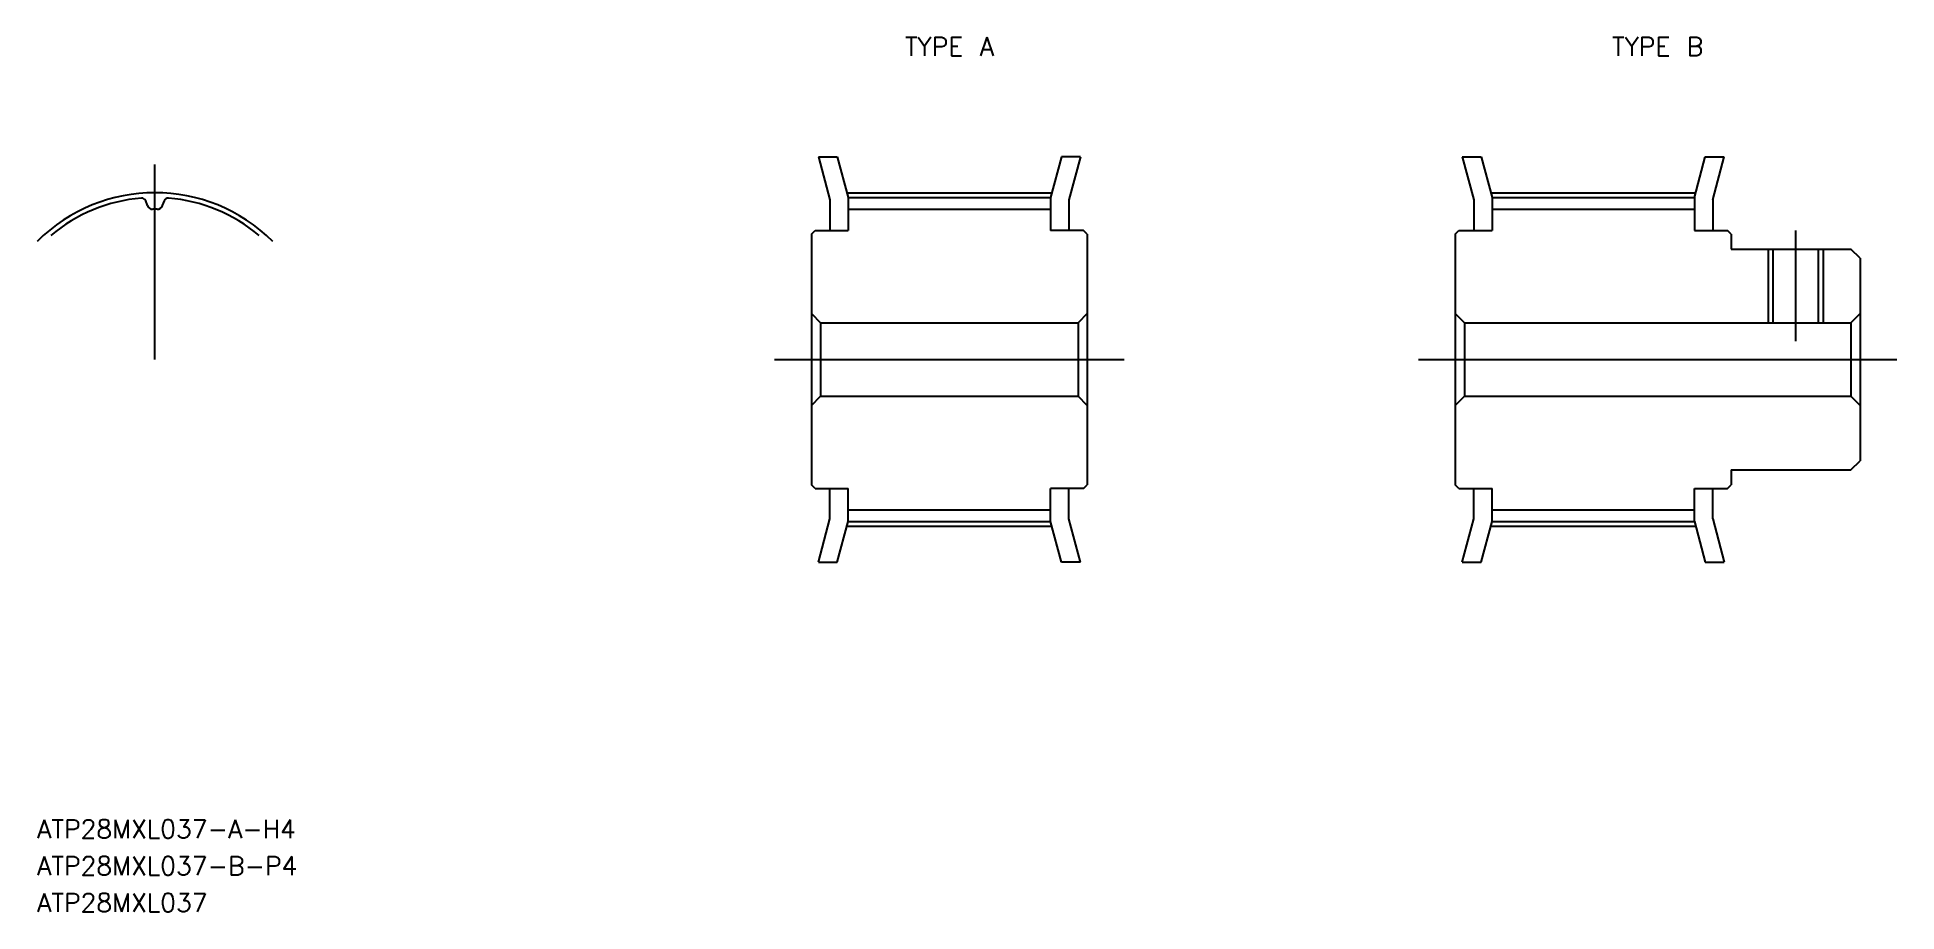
# Model space of a CAD drawing. Extents: x 73 to 174, y 72 to 120.
import ezdxf
from ezdxf.enums import TextEntityAlignment as Align

# ---------------------------------------------------------------- set-up
doc = ezdxf.new("R2010")
doc.units = 0
doc.linetypes.add('CENTER', pattern=[50.8, 31.75, -6.35, 6.35, -6.35])
doc.linetypes.add('DASHED', pattern=[19.05, 12.7, -6.35])
doc.layers.get('0').update_dxf_attribs({"linetype": 'CONTINUOUS'})
doc.layers.add('CENTER', color=1, linetype='CENTER')
doc.styles.add('MISUMI', font='txt.shx')

msp = doc.modelspace()

# ---------------------------------------------------------------- linework, layer by layer
at = {"color": 7, "linetype": 'CONTINUOUS'}
for p, q in [((115.56, 113.36), (116.18, 111.03)), ((115.56, 113.36), (116.59, 113.36)), ((116.59, 113.36), (117.18, 111.16)), ((128.77, 113.36), (128.18, 111.16)), ((129.8, 113.36), (128.77, 113.36)), ((129.8, 113.36), (129.18, 111.03)), ((150.56, 113.36), (151.18, 111.03)), ((150.56, 113.36), (151.59, 113.36)), ((151.59, 113.36), (152.18, 111.16)), ((163.18, 111.16), (163.77, 113.36)), ((163.77, 113.36), (164.8, 113.36)), ((164.18, 111.03), (164.8, 113.36)), ((79.09, 110.72), (79, 110.98)), ((79.91, 110.72), (80.01, 110.98)), ((116.18, 111.03), (116.18, 109.36)), ((117.18, 111.16), (128.18, 111.16)), ((117.18, 111.16), (117.18, 109.36)), ((117.18, 110.52), (128.18, 110.52)), ((128.18, 111.16), (128.18, 109.36)), ((129.18, 111.03), (129.18, 109.36)), ((151.18, 111.03), (151.18, 109.36)), ((152.18, 111.16), (163.18, 111.16)), ((152.18, 111.16), (152.18, 109.36)), ((152.18, 110.52), (163.18, 110.52)), ((163.18, 111.16), (163.18, 109.36)), ((164.18, 111.03), (164.18, 109.36)), ((115.18, 109.16), (115.38, 109.36)), ((115.38, 109.36), (117.18, 109.36)), ((129.98, 109.36), (128.18, 109.36)), ((130.18, 109.16), (129.98, 109.36)), ((150.18, 109.16), (150.38, 109.36)), ((150.38, 109.36), (152.18, 109.36)), ((163.18, 109.36), (164.98, 109.36)), ((165.18, 109.16), (164.98, 109.36)), ((115.18, 109.16), (115.18, 95.56)), ((130.18, 109.16), (130.18, 95.56)), ((150.18, 109.16), (150.18, 95.56)), ((165.18, 109.16), (165.18, 108.36)), ((165.18, 108.36), (171.68, 108.36)), ((172.18, 107.86), (171.68, 108.36)), ((172.18, 107.86), (172.18, 96.86)), ((115.18, 105.76), (115.18, 105.76)), ((130.18, 105.76), (130.18, 105.76)), ((150.18, 105.76), (150.18, 105.76)), ((115.18, 104.86), (115.68, 104.36)), ((115.68, 104.36), (129.68, 104.36)), ((115.68, 104.36), (115.68, 100.36)), ((130.18, 104.86), (129.68, 104.36)), ((129.68, 104.36), (129.68, 100.36)), ((150.18, 104.86), (150.68, 104.36)), ((150.68, 104.36), (171.68, 104.36)), ((150.68, 104.36), (150.68, 100.36)), ((171.68, 104.36), (172.18, 104.86)), ((171.68, 104.36), (171.68, 100.36)), ((115.18, 102.36), (115.18, 102.36)), ((130.18, 102.36), (130.18, 102.36)), ((150.18, 102.36), (150.18, 102.36)), ((115.18, 99.86), (115.68, 100.36)), ((115.68, 100.36), (129.68, 100.36)), ((130.18, 99.86), (129.68, 100.36)), ((150.18, 99.86), (150.68, 100.36)), ((150.68, 100.36), (171.68, 100.36)), ((171.68, 100.36), (172.18, 99.86)), ((165.18, 96.36), (171.68, 96.36)), ((165.18, 96.36), (165.18, 95.56)), ((171.68, 96.36), (172.18, 96.86)), ((115.38, 95.36), (115.18, 95.56)), ((115.38, 95.36), (117.18, 95.36)), ((116.18, 93.7), (116.18, 95.36)), ((117.18, 93.56), (117.18, 95.36)), ((128.18, 93.56), (128.18, 95.36)), ((129.98, 95.36), (128.18, 95.36)), ((129.18, 93.7), (129.18, 95.36)), ((129.98, 95.36), (130.18, 95.56)), ((150.38, 95.36), (150.18, 95.56)), ((150.38, 95.36), (152.18, 95.36)), ((151.18, 93.7), (151.18, 95.36)), ((152.18, 93.56), (152.18, 95.36)), ((163.18, 95.36), (164.98, 95.36)), ((163.18, 93.56), (163.18, 95.36)), ((164.18, 93.7), (164.18, 95.36)), ((164.98, 95.36), (165.18, 95.56)), ((117.18, 94.2), (128.18, 94.2)), ((152.18, 94.2), (163.18, 94.2)), ((115.56, 91.36), (116.18, 93.7)), ((116.59, 91.36), (117.18, 93.56)), ((117.18, 93.56), (128.18, 93.56)), ((128.77, 91.36), (128.18, 93.56)), ((129.8, 91.36), (129.18, 93.7)), ((150.56, 91.36), (151.18, 93.7)), ((151.59, 91.36), (152.18, 93.56)), ((152.18, 93.56), (163.18, 93.56)), ((163.18, 93.56), (163.77, 91.36)), ((164.18, 93.7), (164.8, 91.36)), ((115.56, 91.36), (116.59, 91.36)), ((129.8, 91.36), (128.77, 91.36)), ((150.56, 91.36), (151.59, 91.36)), ((163.77, 91.36), (164.8, 91.36))]:
    msp.add_line(p, q, dxfattribs=at)
at = {"color": 3, "linetype": 'DASHED'}
for p, q in [((167.18, 108.36), (167.18, 104.36)), ((167.45, 108.36), (167.45, 104.36)), ((169.9, 108.36), (169.9, 104.36)), ((170.18, 108.36), (170.18, 104.36))]:
    msp.add_line(p, q, dxfattribs=at)
at = {"color": 7, "linetype": 'CONTINUOUS'}
for centre, radius, start, end in [((79.5, 102.36), 8.8, 94.8224, 130), ((78.78, 110.9), 0.23, 20, 94.8224), ((79.37, 110.82), 0.3, 200, 270.8608), ((79.5, 102.36), 8.16, 89.1392, 90.8608), ((79.63, 110.82), 0.3, 269.1392, 340), ((80.22, 110.9), 0.23, 85.1776, 160), ((79.5, 102.36), 8.8, 50, 85.1776)]:
    msp.add_arc(centre, radius, start, end, dxfattribs=at)
at = {"layer": 'CENTER', "color": 1, "linetype": 'CENTER'}
for p, q in [((79.5, 102.36), (79.5, 112.95)), ((117.11, 111.42), (128.25, 111.42)), ((152.11, 111.42), (163.25, 111.42)), ((168.68, 109.36), (168.68, 103.36)), ((113.18, 102.36), (132.18, 102.36)), ((148.18, 102.36), (174.18, 102.36)), ((117.11, 93.31), (128.25, 93.31)), ((152.11, 93.31), (163.25, 93.31))]:
    msp.add_line(p, q, dxfattribs=at)
msp.add_arc((79.5, 102.36), 9.06, 45, 135, dxfattribs=at)

# ---------------------------------------------------------------- texts
at = {"color": 7, "linetype": 'CONTINUOUS', "style": 'MISUMI'}
for s, p in [('TYPE A', (122.68, 119.36)), ('TYPE B', (161.18, 119.36))]:
    msp.add_text(s, height=1, dxfattribs=at).set_placement(p, align=Align.MIDDLE_CENTER)
for s, p in [('ATP28MXL037-A-H4', (73.1, 76.36)), ('ATP28MXL037-B-P4', (73.1, 74.36)), ('ATP28MXL037', (73.1, 72.36))]:
    msp.add_text(s, height=1, dxfattribs=at).set_placement(p)

doc.saveas('drawing.dxf')
